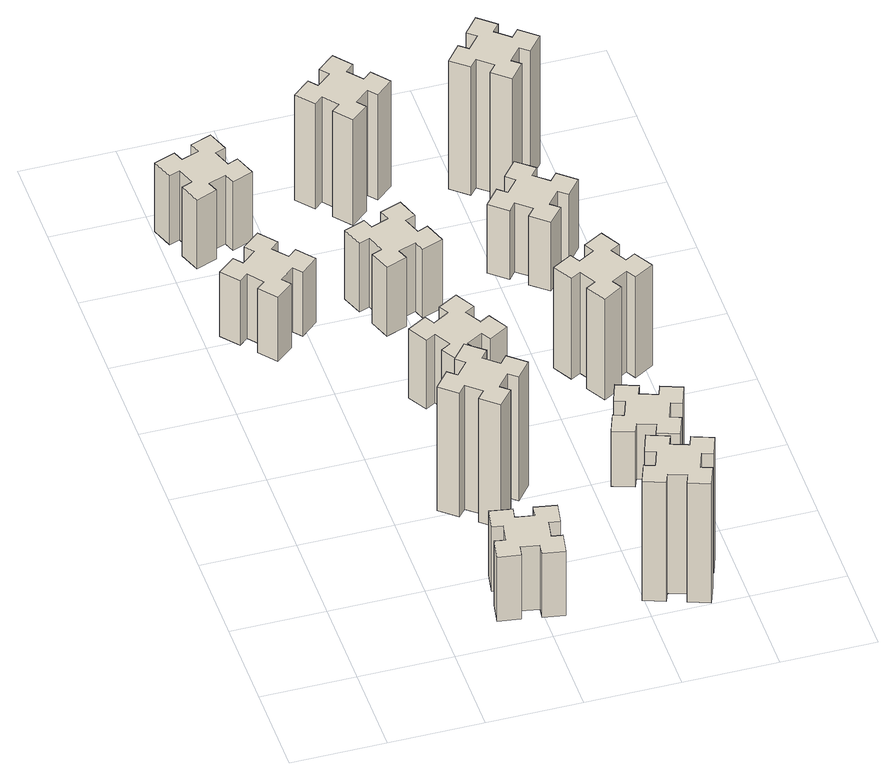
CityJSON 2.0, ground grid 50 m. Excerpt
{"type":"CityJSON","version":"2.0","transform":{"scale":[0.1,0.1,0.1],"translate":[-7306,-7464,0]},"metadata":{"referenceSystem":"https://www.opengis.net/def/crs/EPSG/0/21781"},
"CityObjects":{
"building1":{"type":"Building","attributes":{"class":"1000","function":"1000","usage":"1000","yearOfConstruction":2016,"roofType":"1000","measuredHeight":42,"storeysAboveGround":30,"storeysBelowGround":0},"geometry":[{"type":"Solid","lod":"1","boundaries":[[[[0,1,2,3,4,5,6,7,8,9,10,11,12,13,14,15,16,17,18,19]],[[17,16,20,21]],[[16,15,22,20]],[[15,14,23,22]],[[14,13,24,23]],[[13,12,25,24]],[[12,11,26,25]],[[11,10,27,26]],[[10,9,28,27]],[[9,8,29,28]],[[8,7,30,29]],[[7,6,31,30]],[[6,5,32,31]],[[5,4,33,32]],[[4,3,34,33]],[[3,2,35,34]],[[2,1,36,35]],[[1,0,37,36]],[[0,19,38,37]],[[19,18,39,38]],[[18,17,21,39]],[[24,25,26,27,28,29,30,31,32,33,34,35,36,37,38,39,21,20,22,23]]]]}]},
"building2":{"type":"Building","attributes":{"class":"1000","function":"1000","usage":"1000","yearOfConstruction":2016,"roofType":"1000","measuredHeight":42,"storeysAboveGround":30,"storeysBelowGround":0},"geometry":[{"type":"Solid","lod":"1","boundaries":[[[[40,41,42,43,44,45,46,47,48,49,50,51,52,53,54,55,56,57,58,59]],[[57,56,60,61]],[[56,55,62,60]],[[55,54,63,62]],[[54,53,64,63]],[[53,52,65,64]],[[52,51,66,65]],[[51,50,67,66]],[[50,49,68,67]],[[49,48,69,68]],[[48,47,70,69]],[[47,46,71,70]],[[46,45,72,71]],[[45,44,73,72]],[[44,43,74,73]],[[43,42,75,74]],[[42,41,76,75]],[[41,40,77,76]],[[40,59,78,77]],[[59,58,79,78]],[[58,57,61,79]],[[64,65,66,67,68,69,70,71,72,73,74,75,76,77,78,79,61,60,62,63]]]]}]},
"building3":{"type":"Building","attributes":{"class":"1000","function":"1000","usage":"1000","yearOfConstruction":2016,"roofType":"1000","measuredHeight":45,"storeysAboveGround":30,"storeysBelowGround":0},"geometry":[{"type":"Solid","lod":"1","boundaries":[[[[80,81,82,83,84,85,86,87,88,89,90,91,92,93,94,95,96,97,98,99]],[[97,96,100,101]],[[96,95,102,100]],[[95,94,103,102]],[[94,93,104,103]],[[93,92,105,104]],[[92,91,106,105]],[[91,90,107,106]],[[90,89,108,107]],[[89,88,109,108]],[[88,87,110,109]],[[87,86,111,110]],[[86,85,112,111]],[[85,84,113,112]],[[84,83,114,113]],[[83,82,115,114]],[[82,81,116,115]],[[81,80,117,116]],[[80,99,118,117]],[[99,98,119,118]],[[98,97,101,119]],[[104,105,106,107,108,109,110,111,112,113,114,115,116,117,118,119,101,100,102,103]]]]}]},
"building4":{"type":"Building","attributes":{"class":"1000","function":"1000","usage":"1000","yearOfConstruction":2016,"roofType":"1000","measuredHeight":81,"storeysAboveGround":30,"storeysBelowGround":0},"geometry":[{"type":"Solid","lod":"1","boundaries":[[[[120,121,122,123,124,125,126,127,128,129,130,131,132,133,134,135,136,137,138,139]],[[137,136,140,141]],[[136,135,142,140]],[[135,134,143,142]],[[134,133,144,143]],[[133,132,145,144]],[[132,131,146,145]],[[131,130,147,146]],[[130,129,148,147]],[[129,128,149,148]],[[128,127,150,149]],[[127,126,151,150]],[[126,125,152,151]],[[125,124,153,152]],[[124,123,154,153]],[[123,122,155,154]],[[122,121,156,155]],[[121,120,157,156]],[[120,139,158,157]],[[139,138,159,158]],[[138,137,141,159]],[[144,145,146,147,148,149,150,151,152,153,154,155,156,157,158,159,141,140,142,143]]]]}]},
"building5":{"type":"Building","attributes":{"class":"1000","function":"1000","usage":"1000","yearOfConstruction":2016,"roofType":"1000","measuredHeight":45,"storeysAboveGround":30,"storeysBelowGround":0},"geometry":[{"type":"Solid","lod":"1","boundaries":[[[[160,161,162,163,164,165,166,167,168,169,170,171,172,173,174,175,176,177,178,179]],[[177,176,180,181]],[[176,175,182,180]],[[175,174,183,182]],[[174,173,184,183]],[[173,172,185,184]],[[172,171,186,185]],[[171,170,187,186]],[[170,169,188,187]],[[169,168,189,188]],[[168,167,190,189]],[[167,166,191,190]],[[166,165,192,191]],[[165,164,193,192]],[[164,163,194,193]],[[163,162,195,194]],[[162,161,196,195]],[[161,160,197,196]],[[160,179,198,197]],[[179,178,199,198]],[[178,177,181,199]],[[184,185,186,187,188,189,190,191,192,193,194,195,196,197,198,199,181,180,182,183]]]]}]},
"building6":{"type":"Building","attributes":{"class":"1000","function":"1000","usage":"1000","yearOfConstruction":2016,"roofType":"1000","measuredHeight":45,"storeysAboveGround":30,"storeysBelowGround":0},"geometry":[{"type":"Solid","lod":"1","boundaries":[[[[200,201,202,203,204,205,206,207,208,209,210,211,212,213,214,215,216,217,218,219]],[[217,216,220,221]],[[216,215,222,220]],[[215,214,223,222]],[[214,213,224,223]],[[213,212,225,224]],[[212,211,226,225]],[[211,210,227,226]],[[210,209,228,227]],[[209,208,229,228]],[[208,207,230,229]],[[207,206,231,230]],[[206,205,232,231]],[[205,204,233,232]],[[204,203,234,233]],[[203,202,235,234]],[[202,201,236,235]],[[201,200,237,236]],[[200,219,238,237]],[[219,218,239,238]],[[218,217,221,239]],[[224,225,226,227,228,229,230,231,232,233,234,235,236,237,238,239,221,220,222,223]]]]}]},
"building7":{"type":"Building","attributes":{"class":"1000","function":"1000","usage":"1000","yearOfConstruction":2016,"roofType":"1000","measuredHeight":78,"storeysAboveGround":30,"storeysBelowGround":0},"geometry":[{"type":"Solid","lod":"1","boundaries":[[[[240,241,242,243,244,245,246,247,248,249,250,251,252,253,254,255,256,257,258,259]],[[257,256,260,261]],[[256,255,262,260]],[[255,254,263,262]],[[254,253,264,263]],[[253,252,265,264]],[[252,251,266,265]],[[251,250,267,266]],[[250,249,268,267]],[[249,248,269,268]],[[248,247,270,269]],[[247,246,271,270]],[[246,245,272,271]],[[245,244,273,272]],[[244,243,274,273]],[[243,242,275,274]],[[242,241,276,275]],[[241,240,277,276]],[[240,259,278,277]],[[259,258,279,278]],[[258,257,261,279]],[[264,265,266,267,268,269,270,271,272,273,274,275,276,277,278,279,261,260,262,263]]]]}]},
"building8":{"type":"Building","attributes":{"class":"1000","function":"1000","usage":"1000","yearOfConstruction":2016,"roofType":"1000","measuredHeight":69,"storeysAboveGround":30,"storeysBelowGround":0},"geometry":[{"type":"Solid","lod":"1","boundaries":[[[[280,281,282,283,284,285,286,287,288,289,290,291,292,293,294,295,296,297,298,299]],[[297,296,300,301]],[[296,295,302,300]],[[295,294,303,302]],[[294,293,304,303]],[[293,292,305,304]],[[292,291,306,305]],[[291,290,307,306]],[[290,289,308,307]],[[289,288,309,308]],[[288,287,310,309]],[[287,286,311,310]],[[286,285,312,311]],[[285,284,313,312]],[[284,283,314,313]],[[283,282,315,314]],[[282,281,316,315]],[[281,280,317,316]],[[280,299,318,317]],[[299,298,319,318]],[[298,297,301,319]],[[304,305,306,307,308,309,310,311,312,313,314,315,316,317,318,319,301,300,302,303]]]]}]},
"building9":{"type":"Building","attributes":{"class":"1000","function":"1000","usage":"1000","yearOfConstruction":2016,"roofType":"1000","measuredHeight":36,"storeysAboveGround":30,"storeysBelowGround":0},"geometry":[{"type":"Solid","lod":"1","boundaries":[[[[320,321,322,323,324,325,326,327,328,329,330,331,332,333,334,335,336,337,338,339]],[[337,336,340,341]],[[336,335,342,340]],[[335,334,343,342]],[[334,333,344,343]],[[333,332,345,344]],[[332,331,346,345]],[[331,330,347,346]],[[330,329,348,347]],[[329,328,349,348]],[[328,327,350,349]],[[327,326,351,350]],[[326,325,352,351]],[[325,324,353,352]],[[324,323,354,353]],[[323,322,355,354]],[[322,321,356,355]],[[321,320,357,356]],[[320,339,358,357]],[[339,338,359,358]],[[338,337,341,359]],[[344,345,346,347,348,349,350,351,352,353,354,355,356,357,358,359,341,340,342,343]]]]}]},
"building10":{"type":"Building","attributes":{"class":"1000","function":"1000","usage":"1000","yearOfConstruction":2016,"roofType":"1000","measuredHeight":66,"storeysAboveGround":30,"storeysBelowGround":0},"geometry":[{"type":"Solid","lod":"1","boundaries":[[[[360,361,362,363,364,365,366,367,368,369,370,371,372,373,374,375,376,377,378,379]],[[377,376,380,381]],[[376,375,382,380]],[[375,374,383,382]],[[374,373,384,383]],[[373,372,385,384]],[[372,371,386,385]],[[371,370,387,386]],[[370,369,388,387]],[[369,368,389,388]],[[368,367,390,389]],[[367,366,391,390]],[[366,365,392,391]],[[365,364,393,392]],[[364,363,394,393]],[[363,362,395,394]],[[362,361,396,395]],[[361,360,397,396]],[[360,379,398,397]],[[379,378,399,398]],[[378,377,381,399]],[[384,385,386,387,388,389,390,391,392,393,394,395,396,397,398,399,381,380,382,383]]]]}]},
"building11":{"type":"Building","attributes":{"class":"1000","function":"1000","usage":"1000","yearOfConstruction":2016,"roofType":"1000","measuredHeight":45,"storeysAboveGround":30,"storeysBelowGround":0},"geometry":[{"type":"Solid","lod":"1","boundaries":[[[[400,401,402,403,404,405,406,407,408,409,410,411,412,413,414,415,416,417,418,419]],[[417,416,420,421]],[[416,415,422,420]],[[415,414,423,422]],[[414,413,424,423]],[[413,412,425,424]],[[412,411,426,425]],[[411,410,427,426]],[[410,409,428,427]],[[409,408,429,428]],[[408,407,430,429]],[[407,406,431,430]],[[406,405,432,431]],[[405,404,433,432]],[[404,403,434,433]],[[403,402,435,434]],[[402,401,436,435]],[[401,400,437,436]],[[400,419,438,437]],[[419,418,439,438]],[[418,417,421,439]],[[424,425,426,427,428,429,430,431,432,433,434,435,436,437,438,439,421,420,422,423]]]]}]},
"building12":{"type":"Building","attributes":{"class":"1000","function":"1000","usage":"1000","yearOfConstruction":2016,"roofType":"1000","measuredHeight":84,"storeysAboveGround":30,"storeysBelowGround":0},"geometry":[{"type":"Solid","lod":"1","boundaries":[[[[440,441,442,443,444,445,446,447,448,449,450,451,452,453,454,455,456,457,458,459]],[[457,456,460,461]],[[456,455,462,460]],[[455,454,463,462]],[[454,453,464,463]],[[453,452,465,464]],[[452,451,466,465]],[[451,450,467,466]],[[450,449,468,467]],[[449,448,469,468]],[[448,447,470,469]],[[447,446,471,470]],[[446,445,472,471]],[[445,444,473,472]],[[444,443,474,473]],[[443,442,475,474]],[[442,441,476,475]],[[441,440,477,476]],[[440,459,478,477]],[[459,458,479,478]],[[458,457,461,479]],[[464,465,466,467,468,469,470,471,472,473,474,475,476,477,478,479,461,460,462,463]]]]}]}
},
"vertices":[
[897,226,0],[995,208,0],[985,149,0],[1103,128,0],[1124,247,0],[1065,257,0],[1082,355,0],[1141,345,0],[1162,463,0],[1044,484,0],[1034,425,0],[935,442,0],[946,501,0],[827,522,0],[807,404,0],[866,394,0],[848,295,0],[789,306,0],[768,187,0],[887,167,0],[848,295,420],[789,306,420],[866,394,420],[807,404,420],[827,522,420],[946,501,420],[935,442,420],[1034,425,420],[1044,484,420],[1162,463,420],[1141,345,420],[1082,355,420],[1065,257,420],[1124,247,420],[1103,128,420],[985,149,420],[995,208,420],[897,226,420],[887,167,420],[768,187,420],
[358,2429,0],[434,2493,0],[473,2447,0],[565,2524,0],[488,2616,0],[442,2578,0],[377,2654,0],[423,2693,0],[346,2785,0],[254,2708,0],[293,2662,0],[216,2597,0],[178,2643,0],[86,2566,0],[163,2474,0],[209,2513,0],[273,2436,0],[227,2398,0],[304,2306,0],[396,2383,0],[273,2436,420],[227,2398,420],[209,2513,420],[163,2474,420],[86,2566,420],[178,2643,420],[216,2597,420],[293,2662,420],[254,2708,420],[346,2785,420],[423,2693,420],[377,2654,420],[442,2578,420],[488,2616,420],[565,2524,420],[473,2447,420],[434,2493,420],[358,2429,420],[396,2383,420],[304,2306,420],
[235,3406,0],[141,3372,0],[120,3428,0],[7,3387,0],[49,3274,0],[105,3295,0],[139,3201,0],[83,3180,0],[124,3067,0],[237,3109,0],[216,3165,0],[310,3199,0],[330,3143,0],[443,3184,0],[402,3297,0],[346,3276,0],[312,3370,0],[368,3390,0],[327,3503,0],[214,3462,0],[312,3370,450],[368,3390,450],[346,3276,450],[402,3297,450],[443,3184,450],[330,3143,450],[310,3199,450],[216,3165,450],[237,3109,450],[124,3067,450],[83,3180,450],[139,3201,450],[105,3295,450],[49,3274,450],[7,3387,450],[120,3428,450],[141,3372,450],[235,3406,450],[214,3462,450],[327,3503,450],
[1017,956,0],[1082,1033,0],[1128,994,0],[1205,1086,0],[1113,1163,0],[1074,1117,0],[998,1182,0],[1036,1228,0],[944,1305,0],[867,1213,0],[913,1174,0],[849,1098,0],[803,1136,0],[726,1044,0],[818,967,0],[856,1013,0],[933,949,0],[894,903,0],[986,826,0],[1063,918,0],[933,949,810],[894,903,810],[856,1013,810],[818,967,810],[726,1044,810],[803,1136,810],[849,1098,810],[913,1174,810],[867,1213,810],[944,1305,810],[1036,1228,810],[998,1182,810],[1074,1117,810],[1113,1163,810],[1205,1086,810],[1128,994,810],[1082,1033,810],[1017,956,810],[1063,918,810],[986,826,810],
[945,1794,0],[995,1707,0],[943,1677,0],[1003,1573,0],[1107,1633,0],[1077,1685,0],[1164,1735,0],[1194,1683,0],[1298,1743,0],[1238,1847,0],[1186,1817,0],[1136,1904,0],[1188,1934,0],[1128,2038,0],[1024,1978,0],[1054,1926,0],[967,1876,0],[937,1928,0],[833,1868,0],[893,1764,0],[967,1876,450],[937,1928,450],[1054,1926,450],[1024,1978,450],[1128,2038,450],[1188,1934,450],[1136,1904,450],[1186,1817,450],[1238,1847,450],[1298,1743,450],[1194,1683,450],[1164,1735,450],[1077,1685,450],[1107,1633,450],[1003,1573,450],[943,1677,450],[995,1707,450],[945,1794,450],[893,1764,450],[833,1868,450],
[956,2425,0],[1050,2459,0],[1070,2403,0],[1183,2444,0],[1142,2557,0],[1086,2536,0],[1052,2630,0],[1108,2650,0],[1067,2763,0],[954,2722,0],[975,2666,0],[881,2632,0],[860,2688,0],[747,2647,0],[789,2534,0],[845,2555,0],[879,2461,0],[823,2440,0],[864,2327,0],[977,2369,0],[879,2461,450],[823,2440,450],[845,2555,450],[789,2534,450],[747,2647,450],[860,2688,450],[881,2632,450],[975,2666,450],[954,2722,450],[1067,2763,450],[1108,2650,450],[1052,2630,450],[1086,2536,450],[1142,2557,450],[1183,2444,450],[1070,2403,450],[1050,2459,450],[956,2425,450],[977,2369,450],[864,2327,450],
[1621,139,0],[1715,105,0],[1694,49,0],[1807,7,0],[1848,120,0],[1792,141,0],[1826,235,0],[1882,214,0],[1923,327,0],[1810,368,0],[1790,312,0],[1696,346,0],[1717,402,0],[1604,443,0],[1563,330,0],[1619,310,0],[1585,216,0],[1529,237,0],[1487,124,0],[1600,83,0],[1585,216,780],[1529,237,780],[1619,310,780],[1563,330,780],[1604,443,780],[1717,402,780],[1696,346,780],[1790,312,780],[1810,368,780],[1923,327,780],[1882,214,780],[1826,235,780],[1792,141,780],[1848,120,780],[1807,7,780],[1694,49,780],[1715,105,780],[1621,139,780],[1600,83,780],[1487,124,780],
[998,3269,0],[1074,3333,0],[1113,3287,0],[1205,3364,0],[1128,3456,0],[1082,3418,0],[1017,3494,0],[1063,3533,0],[986,3625,0],[894,3548,0],[933,3502,0],[856,3437,0],[818,3483,0],[726,3406,0],[803,3314,0],[849,3353,0],[913,3276,0],[867,3238,0],[944,3146,0],[1036,3223,0],[913,3276,690],[867,3238,690],[849,3353,690],[803,3314,690],[726,3406,690],[818,3483,690],[856,3437,690],[933,3502,690],[894,3548,690],[986,3625,690],[1063,3533,690],[1017,3494,690],[1082,3418,690],[1128,3456,690],[1205,3364,690],[1113,3287,690],[1074,3333,690],[998,3269,690],[1036,3223,690],[944,3146,690],
[1721,979,0],[1815,945,0],[1794,889,0],[1907,847,0],[1948,960,0],[1892,981,0],[1926,1075,0],[1982,1054,0],[2023,1167,0],[1910,1208,0],[1890,1152,0],[1796,1186,0],[1817,1242,0],[1704,1283,0],[1663,1170,0],[1719,1150,0],[1685,1056,0],[1629,1077,0],[1587,964,0],[1700,923,0],[1685,1056,360],[1629,1077,360],[1719,1150,360],[1663,1170,360],[1704,1283,360],[1817,1242,360],[1796,1186,360],[1890,1152,360],[1910,1208,360],[2023,1167,360],[1982,1054,360],[1926,1075,360],[1892,981,360],[1948,960,360],[1907,847,360],[1794,889,360],[1815,945,360],[1721,979,360],[1700,923,360],[1587,964,360],
[1926,1817,0],[1876,1904,0],[1928,1934,0],[1868,2038,0],[1764,1978,0],[1794,1926,0],[1707,1876,0],[1677,1928,0],[1573,1868,0],[1633,1764,0],[1685,1794,0],[1735,1707,0],[1683,1677,0],[1743,1573,0],[1847,1633,0],[1817,1685,0],[1904,1735,0],[1934,1683,0],[2038,1743,0],[1978,1847,0],[1904,1735,660],[1934,1683,660],[1817,1685,660],[1847,1633,660],[1743,1573,660],[1683,1677,660],[1735,1707,660],[1685,1794,660],[1633,1764,660],[1573,1868,660],[1677,1928,660],[1707,1876,660],[1794,1926,660],[1764,1978,660],[1868,2038,660],[1928,1934,660],[1876,1904,660],[1926,1817,660],[1978,1847,660],[2038,1743,660],
[1814,2697,0],[1738,2762,0],[1776,2808,0],[1684,2885,0],[1607,2793,0],[1653,2754,0],[1589,2678,0],[1543,2716,0],[1466,2624,0],[1558,2547,0],[1596,2593,0],[1673,2529,0],[1634,2483,0],[1726,2406,0],[1803,2498,0],[1757,2536,0],[1822,2613,0],[1868,2574,0],[1945,2666,0],[1853,2743,0],[1822,2613,450],[1868,2574,450],[1757,2536,450],[1803,2498,450],[1726,2406,450],[1634,2483,450],[1673,2529,450],[1596,2593,450],[1558,2547,450],[1466,2624,450],[1543,2716,450],[1589,2678,450],[1653,2754,450],[1607,2793,450],[1684,2885,450],[1776,2808,450],[1738,2762,450],[1814,2697,450],[1853,2743,450],[1945,2666,450],
[1757,3176,0],[1822,3253,0],[1868,3214,0],[1945,3306,0],[1853,3383,0],[1814,3337,0],[1738,3402,0],[1776,3448,0],[1684,3525,0],[1607,3433,0],[1653,3394,0],[1589,3318,0],[1543,3356,0],[1466,3264,0],[1558,3187,0],[1596,3233,0],[1673,3169,0],[1634,3123,0],[1726,3046,0],[1803,3138,0],[1673,3169,840],[1634,3123,840],[1596,3233,840],[1558,3187,840],[1466,3264,840],[1543,3356,840],[1589,3318,840],[1653,3394,840],[1607,3433,840],[1684,3525,840],[1776,3448,840],[1738,3402,840],[1814,3337,840],[1853,3383,840],[1945,3306,840],[1868,3214,840],[1822,3253,840],[1757,3176,840],[1803,3138,840],[1726,3046,840]
]}
